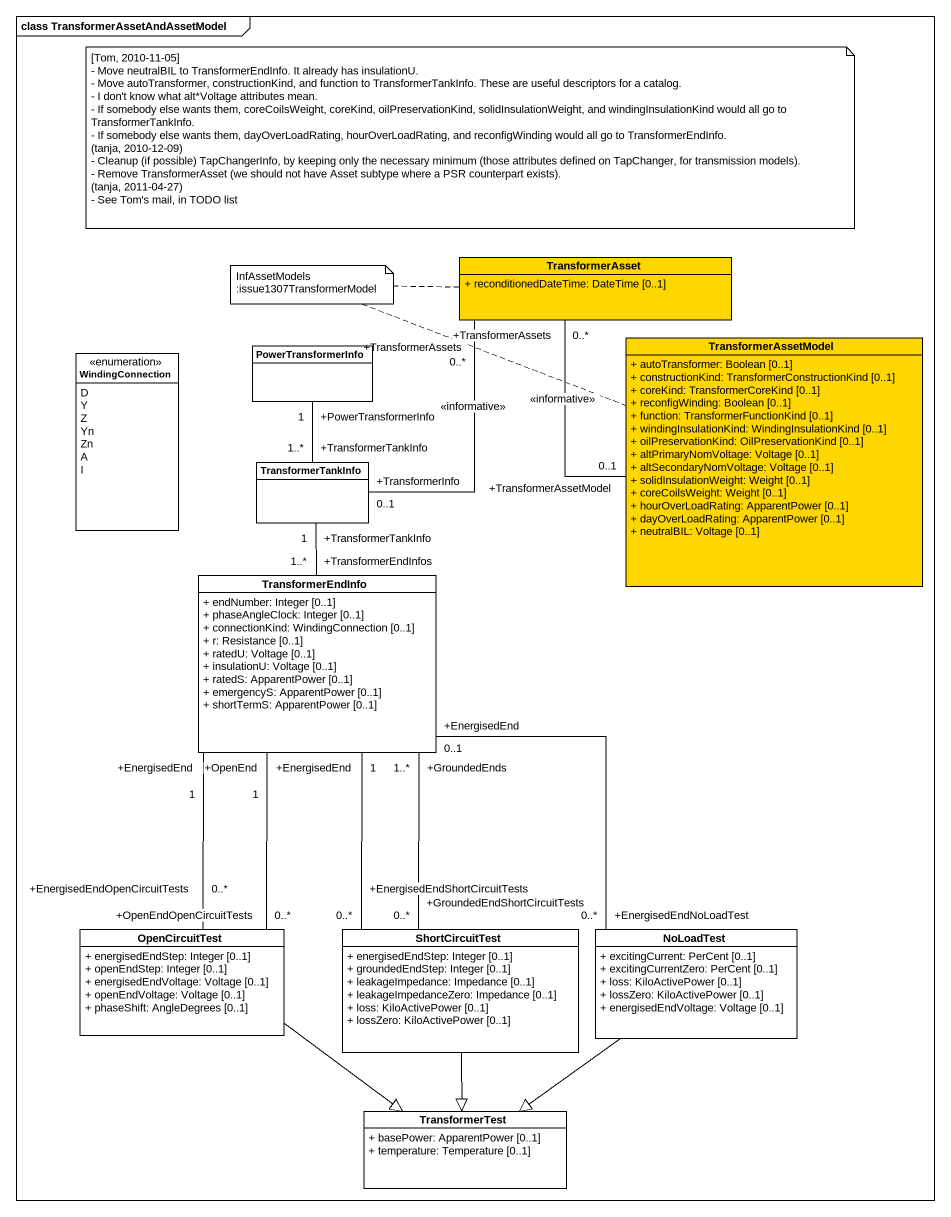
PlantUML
@startuml
mainframe class TransformerAssetAndAssetModel
hide circle
hide empty members
skinparam classAttributeIconSize 0
class TransformerAsset #FFD700 {
  + reconditionedDateTime: DateTime [0..1]
}
class TransformerAssetModel #FFD700 {
  + autoTransformer: Boolean [0..1]
  + constructionKind: TransformerConstructionKind [0..1]
  + coreKind: TransformerCoreKind [0..1]
  + reconfigWinding: Boolean [0..1]
  + function: TransformerFunctionKind [0..1]
  + windingInsulationKind: WindingInsulationKind [0..1]
  + oilPreservationKind: OilPreservationKind [0..1]
  + altPrimaryNomVoltage: Voltage [0..1]
  + altSecondaryNomVoltage: Voltage [0..1]
  + solidInsulationWeight: Weight [0..1]
  + coreCoilsWeight: Weight [0..1]
  + hourOverLoadRating: ApparentPower [0..1]
  + dayOverLoadRating: ApparentPower [0..1]
  + neutralBIL: Voltage [0..1]
}
enum WindingConnection #FFFFFF {
  D
  Y
  Z
  Yn
  Zn
  A
  I
}
class PowerTransformerInfo
class TransformerTankInfo #FFFFFF
class TransformerEndInfo #FFFFFF {
  + endNumber: Integer [0..1]
  + phaseAngleClock: Integer [0..1]
  + connectionKind: WindingConnection [0..1]
  + r: Resistance [0..1]
  + ratedU: Voltage [0..1]
  + insulationU: Voltage [0..1]
  + ratedS: ApparentPower [0..1]
  + emergencyS: ApparentPower [0..1]
  + shortTermS: ApparentPower [0..1]
}
class OpenCircuitTest #FFFFFF {
  + energisedEndStep: Integer [0..1]
  + openEndStep: Integer [0..1]
  + energisedEndVoltage: Voltage [0..1]
  + openEndVoltage: Voltage [0..1]
  + phaseShift: AngleDegrees [0..1]
}
class ShortCircuitTest #FFFFFF {
  + energisedEndStep: Integer [0..1]
  + groundedEndStep: Integer [0..1]
  + leakageImpedance: Impedance [0..1]
  + leakageImpedanceZero: Impedance [0..1]
  + loss: KiloActivePower [0..1]
  + lossZero: KiloActivePower [0..1]
}
class NoLoadTest #FFFFFF {
  + excitingCurrent: PerCent [0..1]
  + excitingCurrentZero: PerCent [0..1]
  + loss: KiloActivePower [0..1]
  + lossZero: KiloActivePower [0..1]
  + energisedEndVoltage: Voltage [0..1]
}
class TransformerTest #FFFFFF {
  + basePower: ApparentPower [0..1]
  + temperature: Temperature [0..1]
}
TransformerAsset "+TransformerAssets\n0..*" -- "+TransformerAssetModel\n0..1" TransformerAssetModel : <<informative>>
TransformerTankInfo "+TransformerInfo\n0..1" -up- "+TransformerAssets\n0..*" TransformerAsset : <<informative>>
TransformerTankInfo "+TransformerTankInfo\n1..*" -up- "+PowerTransformerInfo\n1" PowerTransformerInfo
TransformerTankInfo "+TransformerTankInfo\n1" -- "+TransformerEndInfos\n1..*" TransformerEndInfo
OpenCircuitTest "+OpenEndOpenCircuitTests\n0..*" -up- "+OpenEnd\n1" TransformerEndInfo
OpenCircuitTest "+EnergisedEndOpenCircuitTests\n0..*" -up- "+EnergisedEnd\n1" TransformerEndInfo
OpenCircuitTest -right-|> TransformerTest
ShortCircuitTest "+GroundedEndShortCircuitTests\n0..*" -up- "+GroundedEnds\n1..*" TransformerEndInfo
ShortCircuitTest "+EnergisedEndShortCircuitTests\n0..*" -up- "+EnergisedEnd\n1" TransformerEndInfo
ShortCircuitTest --|> TransformerTest
NoLoadTest "+EnergisedEndNoLoadTest\n0..*" -up- "+EnergisedEnd\n0..1" TransformerEndInfo
NoLoadTest --|> TransformerTest
note as N1
  [Tom, 2010-11-05]
  - Move neutralBIL to TransformerEndInfo. It already has insulationU.
  - Move autoTransformer, constructionKind, and function to TransformerTankInfo. These are useful descriptors for a catalog.
  - I don't know what alt*Voltage attributes mean.
  - If somebody else wants them, coreCoilsWeight, coreKind, oilPreservationKind, solidInsulationWeight, and windingInsulationKind would all go to TransformerTankInfo.
  - If somebody else wants them, dayOverLoadRating, hourOverLoadRating, and reconfigWinding would all go to TransformerEndInfo.
  (tanja, 2010-12-09)
  - Cleanup (if possible) TapChangerInfo, by keeping only the necessary minimum (those attributes defined on TapChanger, for transmission models).
  - Remove TransformerAsset (we should not have Asset subtype where a PSR counterpart exists).
  (tanja, 2011-04-27)
  - See Tom's mail, in TODO list
end note
note as N2
  InfAssetModels :issue1307TransformerModel
end note
N2 .. TransformerAssetModel
N2 .. TransformerAsset
@enduml
